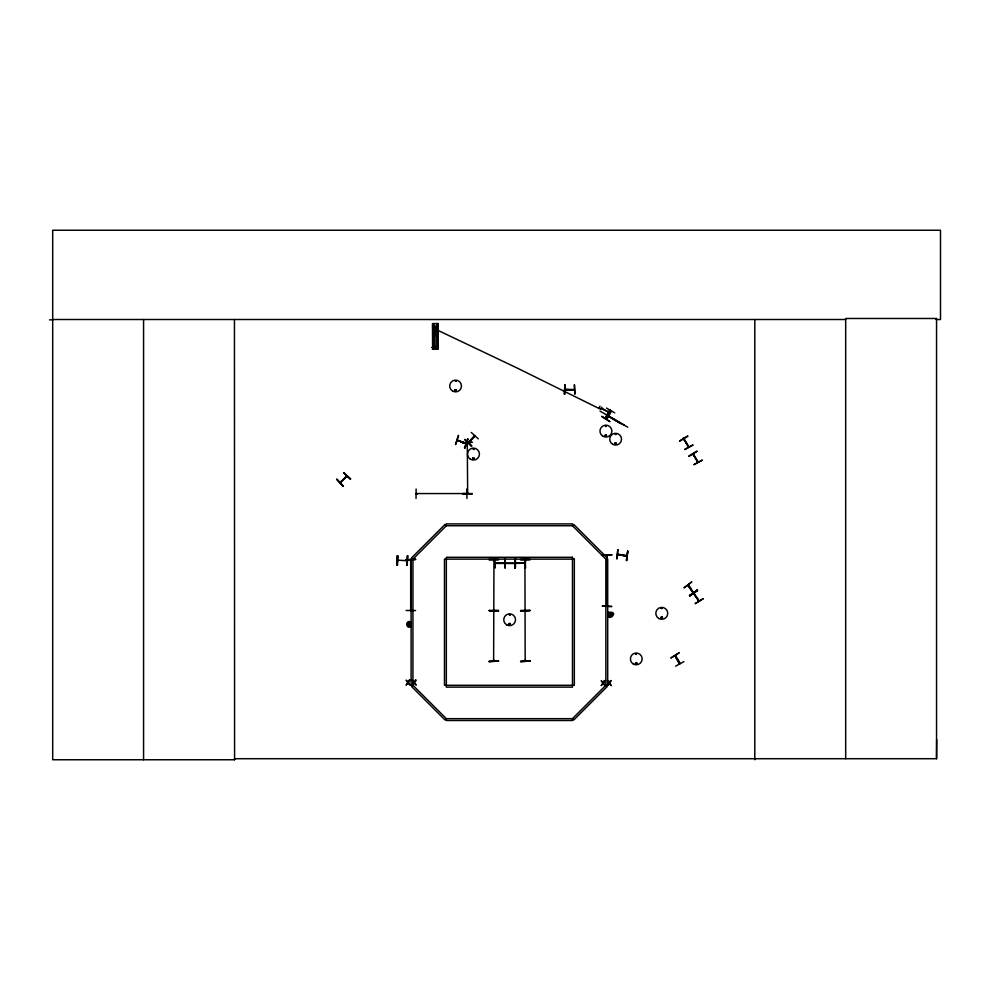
<?xml version="1.0" encoding="UTF-8"?>
<svg xmlns="http://www.w3.org/2000/svg" width="990" height="990" viewBox="0 0 990 990"><rect width="100%" height="100%" fill="white"/><g stroke="black" fill="none" stroke-linecap="round" stroke-linejoin="round"><path stroke-width="1.49" d="M935.872 319.51L940.5 319.51L940.5 230.249L52.693 230.249L52.693 759.751L234.581 759.751L234.457 758.711L936.552 758.711L936.688 739.567M608.454 415.132L608.862 414.414M410.578 609.605L411.06 610.261M467.28 442.864L467.664 493.49L467.664 492.537M493.565 611.412L493.527 609.766M525.071 610.62C525.529 607.278 525.628 613.763 525.17 610.422M607.316 555.378L606.944 556.392L606.944 555.353M607.303 605.88L606.932 604.952L607.266 606.004M456.081 381.224L455.14 380.828L455.994 381.323M472.849 458.333C474.148 460.845 474.062 456.18 472.923 458.655M510.135 614.963L509.268 614.456L509.961 615.161M510.481 624.158C507.87 627.128 509.652 620.718 510.37 624.579M605.41 426.207C607.365 424.76 605.113 428.076 605.806 425.75M615.124 434.14L615.99 434.635L615.495 433.818M615 443.433C616.745 445.859 615.545 441.107 615.223 444.003M635.753 654.006C637.436 652.385 636.001 655.937 635.939 653.672M635.394 663.102C636.904 666.666 637.61 660.268 635.419 663.337M636.817 663.486C635.63 661.023 635.704 665.651 636.817 663.189M661.271 608.429L662.285 608.306L661.332 608.553M662.335 617.909C661.444 615.458 660.763 619.913 662.421 617.772M626.905 556.021L617.587 554.586M626.249 560.538L627.808 551.207M408.957 626.039L409.043 624.207L410.541 625.457L410.825 623.799L408.672 622.797L407.595 624.084L408.165 625.668L410.541 625.457M409.291 624.108L409.538 622.722M610.323 616.226L610.558 614.84L609.023 615.149L610.323 616.226L611.894 615.656L611.696 613.28L609.32 613.491L609.023 615.149M610.558 614.84L610.904 612.921M411.06 609.605L410.689 610.36L410.689 559.894L411.06 560.649M410.677 609.506L410.615 610.397M493.626 661.073L493.961 559.956M525.121 560.154L525.554 560.81M525.108 609.766L525.17 611.375L525.542 609.753M525.542 660.875L525.492 660.12M606.895 555.538L607.328 556.368M608.875 414.612L608.095 414.092M693.21 593.022L687.914 585.3L693.235 592.874M693.025 591.896C694.807 595.708 687.468 581.415 688.434 586.031M694.064 594.26L693.841 593.084M698.841 600.992L698.321 600.423M474.21 436.652L474.631 435.563L468.233 442.53M434.919 348.888L435.538 348.925M340.09 482.489L346.797 475.844M688.57 447.072C674.858 424.091 691.911 453.098 688.384 445.946M684.214 439.944L684.003 438.768L688.891 446.762M693.458 455.091L693.309 453.915M697.418 461.464L698.185 461.996M458.135 440.649L457.318 439.919M457.368 440.34L466.142 443.272L457.207 440.278L458.11 440.649M679.623 663.956L674.982 655.726L679.536 664.005M679.115 663.251C682.568 665.639 673.349 652.497 675.811 656.444M464.446 447.913L467.849 439.09M454.794 389.961C455.474 393.55 457.38 388.303 454.979 389.812M455.029 390.097C456.093 392.894 456.155 387.993 455.091 390.704M472.675 458.048C473.356 461.637 475.262 456.39 472.861 457.9M509.083 623.836C509.912 626.633 510.531 621.869 509.095 624.306M605.125 435.08C606.313 439.065 607.216 432.259 605.1 435.761M606.412 435.823C605.67 433.113 605.051 437.815 606.474 435.39M435.501 348.789L434.969 347.874M609.531 615.867L610.657 614.307M693.52 593.282L698.89 601.079L693.52 593.468M406.94 560.711L397.881 560.179M406.086 560.278L407.137 560.278M574.25 389.639L564.906 389.256L566.02 389.738M495.346 563.1L504.702 563.025M505.333 563.1L514.788 563.1M515.443 563.1L524.91 563.1L515.543 563.434M598.839 408.251L600.002 406.197M601.833 407.236L600.67 409.291L517.003 367.958L432.853 327.95L437.58 327.95M605.001 418.238L609.704 410.021M610.013 410.194L605.41 418.461L610.125 410.256M607.39 415.565L620.693 423.559L607.353 415.639M606.375 419.018L611.04 410.776M606.833 419.277L611.498 411.036M614.703 412.842L606.524 408.078M614.134 419.438L627.722 427.16M468.332 442.357L469.322 441.986M474.816 435.996L468.53 442.765L474.953 435.848M346.958 476.289L340.387 482.786M473.839 449.534L473.022 448.916L473.876 449.411M616.114 443.891L615.471 444.151M416.134 493.565L466.797 493.565M397.782 560.278L398.599 560.637M495.346 563.434L504.801 563.434M408.165 625.668L409.514 624.43L410.9 624.665M409.427 624.17L410.33 623.094M610.781 614.369L611.696 613.28M471.488 446.23L464.867 439.449L471.525 446.193M471.265 432.469L478.281 438.818M350.621 478.937L343.567 472.626L350.596 478.974M411.023 560.748L411.06 559.994M411.011 610.36L411.011 609.506M615.161 442.815C613.961 446.255 618.23 442.666 615.396 442.778M661.332 616.968C659.872 620.569 664.896 616.547 661.184 617.166M689.572 595.609L697.331 590.176M689.684 595.77L697.405 590.288M689.745 595.856L697.257 590.065L689.461 595.436L689.832 595.98L697.628 590.609M703.197 598.69L695.129 603.665L703.222 598.727M679.561 440.872L687.654 435.984M679.759 441.206L687.84 436.281M684.832 449.51L693.111 444.918L684.758 449.398M688.805 456.019L696.898 451.118M689.003 456.353L697.084 451.428M694.077 464.657L702.356 460.065L694.002 464.545M675.626 666.171L683.929 661.629M465.931 443.594L457.232 440.315L466.03 443.631M493.961 661.073L493.948 660.12M574.349 389.305L573.26 389.738M407.67 624.95L408.994 624.467M409.501 624.282L410.825 623.799M610.867 614.481L612.191 613.998M416.196 493.503L417.186 493.886L416.171 493.948M574.15 389.738L564.906 389.689L574.349 389.738M455.586 390.988L456.13 390.27M661.567 616.943L662.211 617.03M462.763 442.74L472.23 442.282L462.763 442.864M416.109 488.998L416.035 498.465M466.773 488.998L466.958 498.465M416.233 493.565L417.087 493.565L416.332 493.948M472.23 493.602L462.775 493.527M462.775 494.01L472.23 493.948M415.577 559.288L406.11 559.833L415.577 559.239M406.11 559.771L415.577 559.635M489.06 559.461L498.514 559.449M520.591 559.461L530.058 559.449M489.06 559.857L498.514 559.796M520.591 559.857L530.058 559.796M602.378 606.165L611.845 606.499L602.378 606.041M406.123 610.484L415.577 610.558M489.06 610.446L498.514 610.261M520.604 610.446L530.058 610.261M498.527 611.065L489.06 610.644L498.527 611.115M489.06 661.233L498.527 661.11M520.604 661.233L530.058 661.11M49.5 319.881L52.693 319.869M52.693 319.51L845.683 319.51M437.951 323.594L432.482 323.619L432.593 349.247M432.853 326.217L437.58 326.217M432.853 330.561L437.58 330.561M432.84 332.863L437.568 332.863M432.84 335.462L437.568 335.462M432.853 346.624L437.58 346.624M432.061 347.354L438.372 347.354M432.061 347.552L438.372 347.552M434.833 347.812L435.575 347.812M434.833 347.849L435.575 347.849M432.482 349.247L437.951 349.223L437.828 323.594M434.833 349.26L435.575 349.26M574.349 384.739L574.868 394.206L574.472 384.739M564.362 394.206L564.882 384.739L564.399 394.206M504.826 558.533L504.937 568M514.812 558.533L514.924 568L514.961 558.533M515.394 558.533L515.431 568L514.788 568M524.935 558.533L525.17 661.073M505.482 563.434L514.8 563.533M495.322 568L494.814 558.533M525.43 568L524.972 558.533M411.271 622.203C405.269 618.775 405.269 629.986 411.271 626.559M617.822 554.14L626.955 555.699M693.941 593.233L699.113 600.806M697.814 462.144L692.975 454.088L697.715 462.045M617.748 554.61L626.818 556.034M617.661 554.548L626.806 556.009M608.949 614.283L610.347 614.53M610.88 614.617L612.265 614.864M407.595 624.084L408.981 624.331M601.388 408.029L608.244 411.914L601.116 408.499M608.182 412.026L610.211 413.177M608.046 412.261L610.087 413.412M608.046 413.919L608.961 414.439M607.86 414.266L608.776 414.785M607.724 414.488L608.64 415.008M607.538 414.835L608.454 415.354M600.051 411.147L616.176 420.28M617.748 421.356L624.121 425.044M525.492 560.055L525.504 560.909M493.626 561.008L493.626 560.055M493.527 660.887L493.626 660.12M609.32 613.491L610.409 614.406M610.818 614.74L611.894 615.656M407.954 623.292L409.043 624.207M464.83 439.498L471.797 445.884M343.579 472.601L350.299 479.259M336.823 479.358L343.468 486.09M693.396 454.051L698.123 461.909M610.038 612.996L610.521 614.32M610.706 614.827L611.189 616.151M408.672 622.797L409.155 624.121M409.34 624.628L409.823 625.965M525.071 660.887L525.158 660.12M493.998 609.753L493.961 611.375M606.944 556.306L606.944 555.452L606.944 605.905M493.961 560.055L493.961 560.909M936.552 758.711L936.552 318.483L845.683 318.483L845.683 758.711M754.801 319.51L754.801 759.751M564.745 384.739L564.82 394.206M525.43 558.533L525.393 568M515.32 558.533L515.27 568M505.197 568L504.801 558.533M437.209 323.594L437.209 349.223M437.011 326.613L437.023 332.64M437.011 335.66L437.023 347.713M436.912 326.613L436.912 332.64M436.912 335.66L436.912 347.713M436.652 323.594L436.701 349.223M436.404 332.64L436.404 326.613L436.281 332.64M436.404 347.713L436.404 335.66L436.281 347.713M435.934 349.223L434.486 349.223M434.14 326.638L434.115 332.665L434.028 326.638M434.14 347.738L434.115 335.684L434.028 347.738M433.719 323.619L433.769 349.247M433.521 326.638L433.521 332.665M433.521 335.684L433.521 347.738M433.397 326.638L433.422 332.665M433.397 335.684L433.422 347.738M433.113 323.619L433.113 349.247M432.902 349.247L432.853 323.619L432.803 349.247M407.274 555.712L407.274 565.179M397.547 555.712L397.547 565.179M397.2 555.712L397.2 565.179M234.444 319.51L234.581 759.751M143.575 319.51L143.575 759.751M434.189 333.89C435.476 337.912 437.32 331.056 434.189 333.89M617.859 549.623L616.844 559.041L617.822 549.611M627.697 551.195L626.707 560.612L627.685 551.183M458.481 435.464L455.561 444.485L458.481 435.464M467.8 439.065L464.867 448.086L467.8 439.065M601.809 416.419L609.778 421.542L601.809 416.419M409.328 680.142L408.115 682.098L406.16 680.142L407.707 682.63L406.11 685.13L408.066 683.137L410.046 685.13L408.486 682.605L410.046 680.142L409.328 680.142M415.466 680.142L414.253 682.098L412.298 680.142L413.845 682.63L412.248 685.13L414.204 683.137L416.196 685.13L414.624 682.605L416.184 680.142L415.466 680.142M604.383 680.637L603.17 682.605L601.215 680.637L602.761 683.137L601.165 685.637L603.12 683.645L605.113 685.637L603.541 683.1L605.1 680.637L604.383 680.637M610.521 680.637L609.308 682.605L607.353 680.637L608.9 683.137L607.303 685.637L609.271 683.645L611.251 685.637L609.679 683.1L611.238 680.637L610.521 680.637M336.872 479.308L343.196 486.375L336.872 479.308M445.017 524.452L411.642 557.828L412.941 559.127L412.941 685.29L446.329 718.666L572.48 718.666L605.855 685.29L605.855 559.127L572.48 525.752L446.329 525.752L412.941 559.127L411.11 559.127L411.11 685.29L412.941 685.29L411.642 686.59L445.017 719.965L446.329 718.666L446.329 720.51L572.48 720.51L572.48 718.666L573.779 719.965L607.155 686.59L605.855 685.29L607.699 685.29L607.699 559.127L605.855 559.127L607.155 557.828L573.779 524.452L572.48 525.752L572.48 523.92L446.329 523.92L446.329 525.752L445.017 524.452M608.59 612.402C605.892 624.579 620.99 610.632 608.59 612.402M691.651 581.959L684.164 587.763L691.651 581.959M679.041 652.843L671.022 657.904L679.041 652.843M611.832 554.833L602.378 555.378L611.832 554.796M530.058 610.582L520.604 611.164L530.058 610.582M498.527 661.048L489.06 661.629L498.527 661.048M530.058 661.048L520.604 661.629L530.058 661.048M397.683 555.712L397.151 565.179L397.658 555.712M407.67 555.712L407.137 565.179L407.67 555.712M572.48 557.296L446.329 557.296L446.329 687.122L572.48 687.122L572.48 557.296M574.324 559.127L444.485 559.127L444.485 685.29L574.324 685.29L574.324 559.127M437.617 349.223L437.617 323.594L437.58 349.223M470.473 459.261A5.989 5.989 0 0 0 479.457 454.076A5.989 5.989 0 0 0 470.473 448.903A5.989 5.989 0 0 0 470.473 459.261M612.662 444.3A5.915 5.915 0 0 0 621.534 439.176A5.915 5.915 0 0 0 612.662 434.065A5.915 5.915 0 0 0 612.662 444.3M602.935 436.293A5.989 5.989 0 0 0 611.907 431.12A5.989 5.989 0 0 0 602.935 425.935A5.989 5.989 0 0 0 602.935 436.293M452.64 391.112A5.903 5.903 0 0 0 461.489 386.001A5.903 5.903 0 0 0 452.64 380.89A5.903 5.903 0 0 0 452.64 391.112M658.796 618.527A5.989 5.989 0 0 0 667.767 613.342A5.989 5.989 0 0 0 658.796 608.157A5.989 5.989 0 0 0 658.796 618.527M633.328 664.018A5.903 5.903 0 0 0 642.176 658.907A5.903 5.903 0 0 0 633.328 653.796A5.903 5.903 0 0 0 633.328 664.018M506.682 624.851A5.903 5.903 0 0 0 515.543 619.74A5.903 5.903 0 0 0 506.682 614.629A5.903 5.903 0 0 0 506.682 624.851"/></g></svg>
